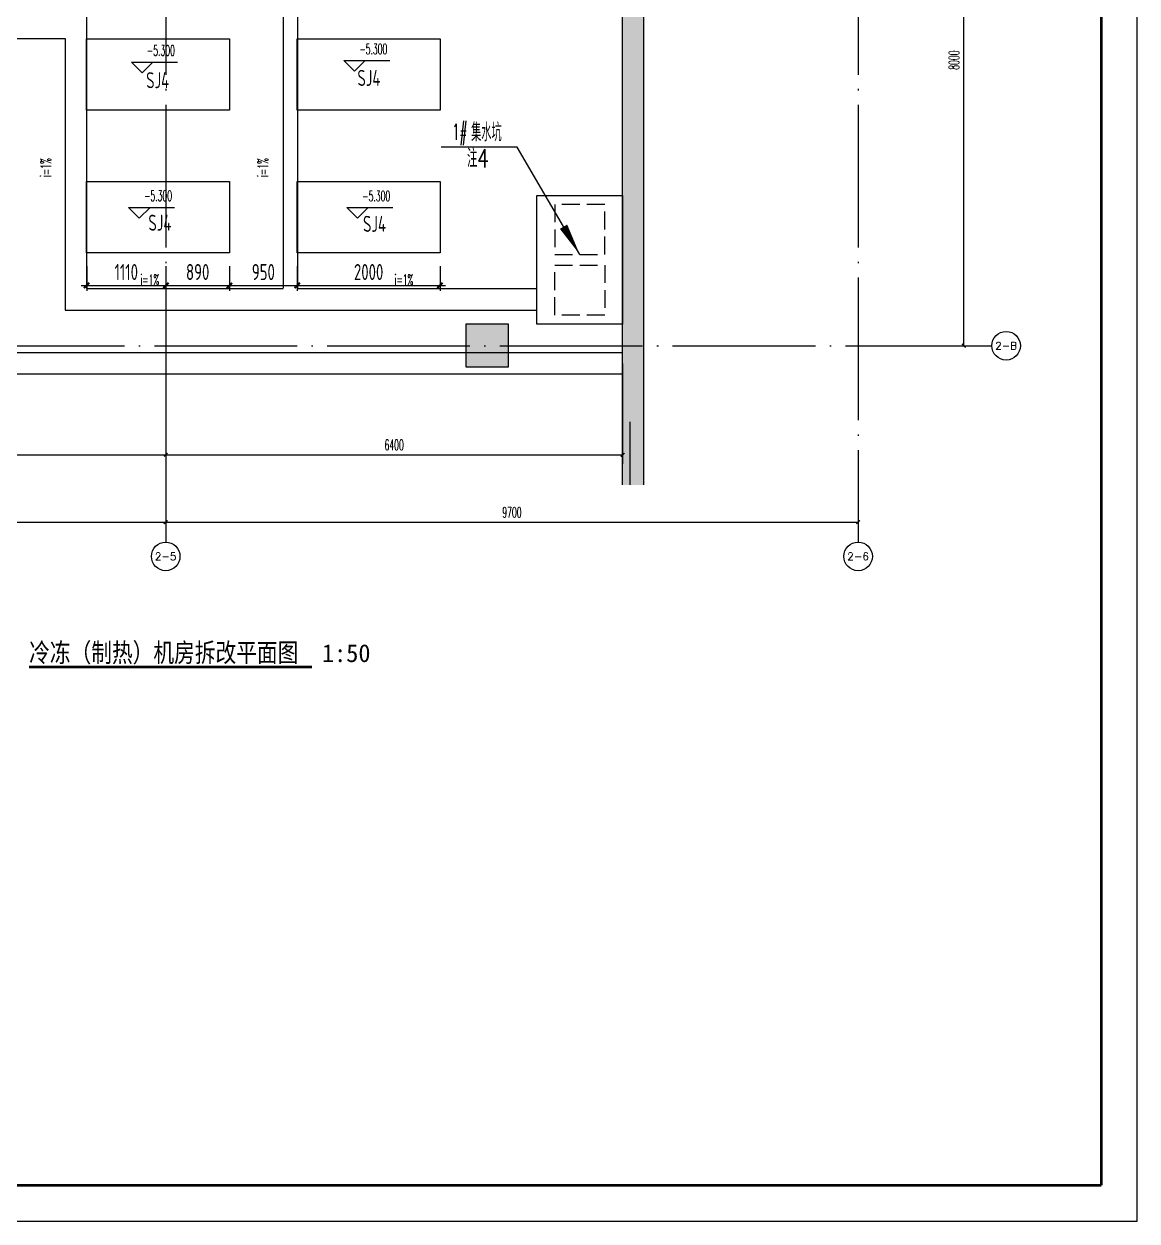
# Model space of a CAD drawing. Extents: x 917265 to 982035, y 334257 to 376307.
# Drawn here: x 931371 to 946965, y 334257 to 351027 of the extents above; entities that cross this region are included whole.
import ezdxf
from ezdxf.enums import TextEntityAlignment as Align

# ---------------------------------------------------------------- set-up
doc = ezdxf.new("R2010")
doc.units = 0
doc.header["$LTSCALE"] = 1000
doc.linetypes.add('DASH', pattern=[0.35, 0.25, -0.1])
doc.linetypes.add('DOTE', pattern=[2.42, 2, -0.2, 0.02, -0.2])
for name, color, linetype in [('ACS_COM', 7, 'Continuous'), ('AXIS', 3, 'Continuous'), ('AXIS_TEXT', 7, 'Continuous'), ('C_BLOCK_', 7, 'Continuous'), ('COLUMN', 9, 'Continuous'), ('DIM_ELEV', 3, 'Continuous'), ('DIM_LEAD', 3, 'Continuous'), ('DIM_SYMB', 3, 'Continuous'), ('DOTE', 1, 'Continuous'), ('PUB_DIM', 3, 'Continuous'), ('PUB_HATCH', 8, 'Continuous'), ('PUB_TEXT', 7, 'Continuous'), ('PUB_TITLE', 4, 'Continuous'), ('WALL', 255, 'Continuous'), ('WINDOW', 2, 'Continuous'), ('ww-看线', 41, 'Continuous'), ('ww-面积', 4, 'Continuous'), ('设备基础及留洞', 7, 'Continuous')]:
    doc.layers.add(name, color=color, linetype=linetype)
doc.layers.add('line', color=7, linetype='Continuous', lineweight=50)
doc.styles.add('-宋体', font='', dxfattribs={"width": 0.8})
doc.styles.add('_TCH_AXIS', font='COMPLEX', dxfattribs={"bigfont": 'GBCBIG'})
doc.styles.add('_TCH_DIM', font='SIMPLEX.shx', dxfattribs={"width": 0.75, "bigfont": 'GBCBIG.shx'})
doc.styles.add('_TCH_DIM_T3', font='SIMPLEX.shx', dxfattribs={"width": 0.529412, "bigfont": 'GBCBIG.shx'})
doc.styles.add('BZTK_仿宋GB2312', font='SIMFANG_0.TTF', dxfattribs={"width": 0.75})
doc.styles.add('TSSD_DIMENSION_T3', font='Tssdeng.shx', dxfattribs={"width": 0.7, "bigfont": 'hztxt.shx'})
doc.styles.add('TSSD_Rein', font='Tssdeng.shx', dxfattribs={"width": 0.7, "bigfont": 'hztxt.shx'})
doc.styles.get('-宋体').set_extended_font_data('SimSun')
doc.dimstyles.new('_TCH_ARCH&&50', dxfattribs={"dimtxt": 148.75, "dimasz": 50, "dimexe": 125, "dimexo": 150, "dimgap": 63.125, "dimtad": 1, "dimdec": 0, "dimzin": 0, "dimdsep": 46, "dimtxsty": '_TCH_DIM_T3', "dimblk": 'ARCHTICK', "dimcen": 0.09, "dimclrt": 7, "dimazin": 2, "dimtfac": 1, "dimtdec": 0, "dimtix": 1, "dimtmove": 2, "dimatfit": 3, "dimfxl": 1, "dimtolj": 1, "dimtzin": 0, "dimarcsym": 0})
doc.dimstyles.new('TSSD_150_150$TCH&&50', dxfattribs={"dimtxt": 225, "dimasz": 75, "dimexe": 75, "dimexo": 187.5, "dimgap": 75, "dimtad": 1, "dimdec": 0, "dimzin": 0, "dimdsep": 46, "dimtxsty": 'TSSD_DIMENSION_T3', "dimblk": 'ARCHTICK', "dimcen": 0, "dimdle": 75, "dimclrt": 7, "dimadec": 0, "dimazin": 0, "dimtfac": 1, "dimtdec": 0, "dimtix": 1, "dimtmove": 2, "dimatfit": 3, "dimfxl": 1, "dimtolj": 1, "dimtzin": 0, "dimarcsym": 0})

# ---------------------------------------------------------------- blocks, each defined once
blk = doc.blocks.new('p1')
at = {"layer": 'WINDOW'}
for p, q in [((0, -1200), (0, 0)), ((0, 0), (1800, 0)), ((1800, 0), (1800, -1200)), ((1800, -1200), (0, -1200))]:
    blk.add_line(p, q, dxfattribs=at)
at = {"layer": 'WINDOW', "linetype": 'DASH'}
for p, q in [((125, -950), (125, -250)), ((125, -250), (825, -250)), ((825, -250), (825, -950)), ((1675, -250), (975, -250)), ((975, -250), (975, -950)), ((1675, -950), (1675, -250)), ((825, -950), (125, -950)), ((975, -950), (1675, -950))]:
    blk.add_line(p, q, dxfattribs=at)
blk = doc.blocks.new('_ArchTick')
at = {"color": 0, "linetype": 'ByBlock', "const_width": 0.4}
blk.add_lwpolyline([(-0.5, -0.5), (0.5, 0.5)], dxfattribs=at)
blk = doc.blocks.new('*D97')
at = {"layer": 'Defpoints', "color": 0, "transparency": 16777216}
for p in [(16534, 2556), (18534, 2556), (18534, 2101)]:
    blk.add_point(p, dxfattribs=at)
at = {"layer": '设备基础及留洞', "color": 0, "lineweight": -2, "transparency": 16777216}
for p, q in [((16534, 2369), (16534, 2026)), ((18534, 2369), (18534, 2026)), ((16459, 2101), (18609, 2101))]:
    blk.add_line(p, q, dxfattribs=at)
at = {"layer": '设备基础及留洞', "color": 0, "lineweight": -2, "transparency": 16777216, "xscale": 75, "yscale": 75, "zscale": 75, "rotation": 180}
blk.add_blockref('_ArchTick', (16534, 2101), dxfattribs=at)
at = {"layer": '设备基础及留洞', "color": 0, "lineweight": -2, "transparency": 16777216, "xscale": 75, "yscale": 75, "zscale": 75}
blk.add_blockref('_ArchTick', (18534, 2101), dxfattribs=at)
at = {"layer": '设备基础及留洞', "color": 7, "transparency": 16777216, "insert": (17534, 2289), "char_height": 225, "attachment_point": 5, "style": 'TSSD_DIMENSION_T3'}
blk.add_mtext('\\A1;2000', dxfattribs=at)
blk = doc.blocks.new('*D98')
at = {"layer": 'Defpoints', "color": 0, "transparency": 16777216}
for p in [(15584, 2556), (16534, 2556), (16534, 2101)]:
    blk.add_point(p, dxfattribs=at)
at = {"layer": '设备基础及留洞', "color": 0, "lineweight": -2, "transparency": 16777216}
for p, q in [((15584, 2369), (15584, 2026)), ((16534, 2369), (16534, 2026)), ((15509, 2101), (16609, 2101))]:
    blk.add_line(p, q, dxfattribs=at)
at = {"layer": '设备基础及留洞', "color": 0, "lineweight": -2, "transparency": 16777216, "xscale": 75, "yscale": 75, "zscale": 75, "rotation": 180}
blk.add_blockref('_ArchTick', (15584, 2101), dxfattribs=at)
at = {"layer": '设备基础及留洞', "color": 0, "lineweight": -2, "transparency": 16777216, "xscale": 75, "yscale": 75, "zscale": 75}
blk.add_blockref('_ArchTick', (16534, 2101), dxfattribs=at)
at = {"layer": '设备基础及留洞', "color": 7, "transparency": 16777216, "insert": (16059, 2289), "char_height": 225, "attachment_point": 5, "style": 'TSSD_DIMENSION_T3'}
blk.add_mtext('\\A1;950', dxfattribs=at)
blk = doc.blocks.new('*D99')
at = {"layer": 'Defpoints', "color": 0, "transparency": 16777216}
for p in [(14694, 2556), (15584, 2556), (15584, 2101)]:
    blk.add_point(p, dxfattribs=at)
at = {"layer": '设备基础及留洞', "color": 0, "lineweight": -2, "transparency": 16777216}
for p, q in [((14694, 2369), (14694, 2026)), ((15584, 2369), (15584, 2026)), ((14619, 2101), (15659, 2101))]:
    blk.add_line(p, q, dxfattribs=at)
at = {"layer": '设备基础及留洞', "color": 0, "lineweight": -2, "transparency": 16777216, "xscale": 75, "yscale": 75, "zscale": 75, "rotation": 180}
blk.add_blockref('_ArchTick', (14694, 2101), dxfattribs=at)
at = {"layer": '设备基础及留洞', "color": 0, "lineweight": -2, "transparency": 16777216, "xscale": 75, "yscale": 75, "zscale": 75}
blk.add_blockref('_ArchTick', (15584, 2101), dxfattribs=at)
at = {"layer": '设备基础及留洞', "color": 7, "transparency": 16777216, "insert": (15139, 2289), "char_height": 225, "attachment_point": 5, "style": 'TSSD_DIMENSION_T3'}
blk.add_mtext('\\A1;890', dxfattribs=at)
blk = doc.blocks.new('*D100')
at = {"layer": 'Defpoints', "color": 0, "transparency": 16777216}
for p in [(13584, 2556), (14694, 2556), (14694, 2101)]:
    blk.add_point(p, dxfattribs=at)
at = {"layer": '设备基础及留洞', "color": 0, "lineweight": -2, "transparency": 16777216}
for p, q in [((13584, 2369), (13584, 2026)), ((14694, 2369), (14694, 2026)), ((13509, 2101), (14769, 2101))]:
    blk.add_line(p, q, dxfattribs=at)
at = {"layer": '设备基础及留洞', "color": 0, "lineweight": -2, "transparency": 16777216, "xscale": 75, "yscale": 75, "zscale": 75, "rotation": 180}
blk.add_blockref('_ArchTick', (13584, 2101), dxfattribs=at)
at = {"layer": '设备基础及留洞', "color": 0, "lineweight": -2, "transparency": 16777216, "xscale": 75, "yscale": 75, "zscale": 75}
blk.add_blockref('_ArchTick', (14694, 2101), dxfattribs=at)
at = {"layer": '设备基础及留洞', "color": 7, "transparency": 16777216, "insert": (14139, 2289), "char_height": 225, "attachment_point": 5, "style": 'TSSD_DIMENSION_T3'}
blk.add_mtext('\\A1;1110', dxfattribs=at)
blk = doc.blocks.new('标准图框_A1_横式')
at = {"color": 7}
for points in [[(841, 594), (0, 594)], [(841, 0), (841, 594)]]:
    blk.add_lwpolyline(points, dxfattribs=at)
at = {"color": 4, "const_width": 0.8}
for points in [[(831, 584), (25, 584)], [(831, 10), (831, 584)]]:
    blk.add_lwpolyline(points, dxfattribs=at)
at = {"style": 'BZTK_仿宋GB2312', "width": 0.75}
for tag, height, p in [('工艺', 2.5, (17.55, 569)), ('总图', 2.5, (17.55, 557)), ('建筑', 2.5, (17.55, 545)), ('结构', 2.5, (17.55, 533)), ('水道', 2.5, (17.55, 521)), ('暖通', 2.5, (17.55, 509)), ('电气', 2.5, (17.55, 497)), ('电信', 2.5, (17.55, 485)), ('热机', 2.5, (17.55, 473)), ('自控', 2.5, (17.55, 461)), ('审定', 3, (781.22, 156.28)), ('总设计师', 3, (782, 148)), ('审核', 3, (782, 140)), ('标审', 3, (782, 132)), ('专业负责人', 3, (782, 124)), ('校核', 3, (782, 116)), ('设计', 3, (782, 108)), ('建筑物号', 3, (801, 69)), ('图名', 3, (801, 55)), ('图号', 3, (801, 41)), ('出图状态', 3, (782, 31)), ('设计阶段', 3, (819.5, 31)), ('版号', 3, (782, 25)), ('专业', 3, (819.5, 25)), ('比例', 3, (782, 19)), ('日期', 3, (819.5, 19)), ('张数', 3, (782, 13)), ('张号', 3, (819.5, 13))]:
    blk.add_attdef(tag, text='', height=height, dxfattribs=at).set_placement(p, align=Align.MIDDLE_CENTER)
at = {"style": 'BZTK_仿宋GB2312', "width": 0.75, "flags": 1}
for tag, p in [('审定签名位置_001', (811.75, 157.58)), ('总设计师签名位置_001', (811.75, 149.58)), ('审核签名位置_001', (811.75, 141.58)), ('标审签名位置_001', (811.75, 133.58)), ('专业负责人签名位置_001', (811.75, 125.58)), ('校核签名位置_001', (811.75, 117.58)), ('设计签名位置_001', (811.75, 109.58))]:
    blk.add_attdef(tag, text='', height=3, dxfattribs=at).set_placement(p, align=Align.TOP_LEFT)
at = {"style": 'BZTK_仿宋GB2312', "width": 0.75}
for tag, p in [('建设单位_001', (801, 98.5)), ('项目名称_001', (801, 84.5))]:
    blk.add_attdef(tag, text='', height=3, dxfattribs=at).set_placement(p, align=Align.TOP_LEFT)
blk = doc.blocks.new('A$C1E6212F9')
at = {"layer": 'C_BLOCK_'}
blk.add_blockref('标准图框_A1_横式', (0, 0), dxfattribs=at)
blk = doc.blocks.new('*D23')
at = {"layer": 'AXIS', "color": 0, "lineweight": -2, "transparency": 16777216}
for p, q in [((922857, 344641), (922857, 343922)), ((933357, 344641), (933357, 343922)), ((922857, 344047), (933357, 344047))]:
    blk.add_line(p, q, dxfattribs=at)
at = {"layer": 'Defpoints', "color": 0, "transparency": 16777216}
for p in [(922857, 344791), (933357, 344791), (933357, 344047)]:
    blk.add_point(p, dxfattribs=at)
at = {"layer": 'AXIS', "color": 0, "lineweight": -2, "transparency": 16777216, "xscale": 50, "yscale": 50, "zscale": 50, "rotation": 180}
blk.add_blockref('_ArchTick', (922857, 344047), dxfattribs=at)
at = {"layer": 'AXIS', "color": 0, "lineweight": -2, "transparency": 16777216, "xscale": 50, "yscale": 50, "zscale": 50}
blk.add_blockref('_ArchTick', (933357, 344047), dxfattribs=at)
at = {"layer": 'AXIS', "color": 7, "transparency": 16777216, "insert": (928107, 344185), "char_height": 148.8, "attachment_point": 5, "style": '_TCH_DIM_T3'}
blk.add_mtext('\\A1;10500', dxfattribs=at)
blk = doc.blocks.new('*D24')
at = {"layer": 'AXIS', "color": 0, "lineweight": -2, "transparency": 16777216}
for p, q in [((933357, 344641), (933357, 343922)), ((943057, 344641), (943057, 343922)), ((933357, 344047), (943057, 344047))]:
    blk.add_line(p, q, dxfattribs=at)
at = {"layer": 'Defpoints', "color": 0, "transparency": 16777216}
for p in [(933357, 344791), (943057, 344791), (943057, 344047)]:
    blk.add_point(p, dxfattribs=at)
at = {"layer": 'AXIS', "color": 0, "lineweight": -2, "transparency": 16777216, "xscale": 50, "yscale": 50, "zscale": 50, "rotation": 180}
blk.add_blockref('_ArchTick', (933357, 344047), dxfattribs=at)
at = {"layer": 'AXIS', "color": 0, "lineweight": -2, "transparency": 16777216, "xscale": 50, "yscale": 50, "zscale": 50}
blk.add_blockref('_ArchTick', (943057, 344047), dxfattribs=at)
at = {"layer": 'AXIS', "color": 7, "transparency": 16777216, "insert": (938207, 344185), "char_height": 148.8, "attachment_point": 5, "style": '_TCH_DIM_T3'}
blk.add_mtext('\\A1;9700', dxfattribs=at)
blk = doc.blocks.new('*D27')
at = {"layer": 'Defpoints', "color": 0, "transparency": 16777216}
for p in [(944062, 354519), (944537, 354519), (944062, 346519)]:
    blk.add_point(p, dxfattribs=at)
at = {"layer": 'PUB_DIM', "color": 0, "lineweight": -2, "transparency": 16777216}
for p, q in [((944212, 354519), (944662, 354519)), ((944537, 346519), (944537, 354519)), ((944212, 346519), (944662, 346519))]:
    blk.add_line(p, q, dxfattribs=at)
at = {"layer": 'PUB_DIM', "color": 0, "lineweight": -2, "transparency": 16777216, "xscale": 50, "yscale": 50, "zscale": 50}
for p, rotation in [((944537, 354519), 90), ((944537, 346519), 270)]:
    blk.add_blockref('_ArchTick', p, dxfattribs=dict(at, rotation=rotation))
at = {"layer": 'PUB_DIM', "color": 7, "transparency": 16777216, "insert": (944400, 350519), "char_height": 148.8, "attachment_point": 5, "rotation": 90, "style": '_TCH_DIM_T3'}
blk.add_mtext('\\A1;8000', dxfattribs=at)
blk = doc.blocks.new('*D44')
at = {"layer": 'Defpoints', "color": 0, "transparency": 16777216}
for p in [(922857, 346419), (933357, 346419), (933357, 344991)]:
    blk.add_point(p, dxfattribs=at)
at = {"layer": 'PUB_DIM', "color": 0, "lineweight": -2, "transparency": 16777216}
for p, q in [((922857, 346269), (922857, 344866)), ((933357, 346269), (933357, 344866)), ((922857, 344991), (933357, 344991))]:
    blk.add_line(p, q, dxfattribs=at)
at = {"layer": 'PUB_DIM', "color": 0, "lineweight": -2, "transparency": 16777216, "xscale": 50, "yscale": 50, "zscale": 50, "rotation": 180}
blk.add_blockref('_ArchTick', (922857, 344991), dxfattribs=at)
at = {"layer": 'PUB_DIM', "color": 0, "lineweight": -2, "transparency": 16777216, "xscale": 50, "yscale": 50, "zscale": 50}
blk.add_blockref('_ArchTick', (933357, 344991), dxfattribs=at)
at = {"layer": 'PUB_DIM', "color": 7, "transparency": 16777216, "insert": (928107, 345129), "char_height": 148.8, "attachment_point": 5, "style": '_TCH_DIM_T3'}
blk.add_mtext('\\A1;10500', dxfattribs=at)
blk = doc.blocks.new('*D45')
at = {"layer": 'Defpoints', "color": 0, "transparency": 16777216}
for p in [(933357, 346419), (939757, 346419), (939757, 344991)]:
    blk.add_point(p, dxfattribs=at)
at = {"layer": 'PUB_DIM', "color": 0, "lineweight": -2, "transparency": 16777216}
for p, q in [((933357, 346269), (933357, 344866)), ((939757, 346269), (939757, 344866)), ((933357, 344991), (939757, 344991))]:
    blk.add_line(p, q, dxfattribs=at)
at = {"layer": 'PUB_DIM', "color": 0, "lineweight": -2, "transparency": 16777216, "xscale": 50, "yscale": 50, "zscale": 50, "rotation": 180}
blk.add_blockref('_ArchTick', (933357, 344991), dxfattribs=at)
at = {"layer": 'PUB_DIM', "color": 0, "lineweight": -2, "transparency": 16777216, "xscale": 50, "yscale": 50, "zscale": 50}
blk.add_blockref('_ArchTick', (939757, 344991), dxfattribs=at)
at = {"layer": 'PUB_DIM', "color": 7, "transparency": 16777216, "insert": (936557, 345129), "char_height": 148.8, "attachment_point": 5, "style": '_TCH_DIM_T3'}
blk.add_mtext('\\A1;6400', dxfattribs=at)
blk = doc.blocks.new('A$C22CB425E')
at = {"layer": '设备基础及留洞'}
for points in [[(13583.9, 5556.5), (15583.9, 5556.5), (15583.9, 4556.5), (13583.9, 4556.5)], [(16533.9, 5556.5), (18533.9, 5556.5), (18533.9, 4556.5), (16533.9, 4556.5)], [(13583.9, 3556.5), (15583.9, 3556.5), (15583.9, 2556.5), (13583.9, 2556.5)], [(16533.9, 3556.5), (18533.9, 3556.5), (18533.9, 2556.5), (16533.9, 2556.5)]]:
    blk.add_lwpolyline(points, close=True, dxfattribs=at)
at = {"layer": '设备基础及留洞', "style": 'TSSD_Rein', "width": 0.7}
for p in [(14578.2, 4797), (17537.8, 4828.4), (14609.6, 2800), (17616.5, 2784.2)]:
    blk.add_text('SJ4', height=225, dxfattribs=at).set_placement(p, align=Align.BOTTOM_CENTER)
at = {"layer": '设备基础及留洞'}
for p1, p2, picture, middle in [((13583.9, 2556.5), (14694.3, 2556.5), '*D100', (14139.1, 2288.9)), ((14694.3, 2556.5), (15583.9, 2556.5), '*D99', (15139.1, 2288.9)), ((15583.9, 2556.5), (16533.9, 2556.5), '*D98', (16058.9, 2288.9)), ((16533.9, 2556.5), (18533.9, 2556.5), '*D97', (17533.9, 2288.9))]:
    dim = blk.add_aligned_dim(p1=p1, p2=p2, distance=-455.1, dimstyle='TSSD_150_150$TCH&&50', dxfattribs=at)
    dim.commit()
    dim.dimension.update_dxf_attribs({"geometry": picture, "text_midpoint": middle})

msp = doc.modelspace()

# ---------------------------------------------------------------- hatches: boundary and pattern name
at = {"layer": 'PUB_HATCH'}
for points in [[(939756.9, 344568.4), (940056.9, 344568.4), (940056.9, 354118.6), (939756.9, 354418.6)], [(937560.5, 346222.8), (938160.5, 346222.8), (938160.5, 346822.8), (937560.5, 346822.8)]]:
    msp.add_hatch(color=256, dxfattribs=at).paths.add_polyline_path(points)

# ---------------------------------------------------------------- linework, layer by layer
at = {"layer": 'AXIS'}
for p, q in [((944061.6, 346518.6), (944930.3, 346518.6)), ((933357, 344678.4), (933357, 343767.5)), ((943057, 344678.4), (943057, 343767.5))]:
    msp.add_line(p, q, dxfattribs=at)
for centre in [(945130.3, 346518.6), (933357, 343567.5), (943057, 343567.5)]:
    msp.add_circle(centre, 200, dxfattribs=at)
at = {"layer": 'COLUMN'}
for p, q in [((937560.5, 346822.8), (937560.5, 346222.8)), ((938160.5, 346822.8), (937560.5, 346822.8)), ((938160.5, 346222.8), (938160.5, 346822.8)), ((937560.5, 346222.8), (938160.5, 346222.8))]:
    msp.add_line(p, q, dxfattribs=at)
at = {"layer": 'DIM_ELEV'}
for p, q in [((936002.6, 350364), (935852.6, 350514)), ((935852.6, 350514), (936497.6, 350514)), ((936002.6, 350364), (936152.6, 350514)), ((933027, 350342.7), (932877, 350492.7)), ((932877, 350492.7), (933522, 350492.7)), ((933027, 350342.7), (933177, 350492.7)), ((932986.9, 348307.5), (932836.9, 348457.5)), ((932836.9, 348457.5), (933481.9, 348457.5)), ((932986.9, 348307.5), (933136.9, 348457.5)), ((936043.6, 348304.6), (935893.6, 348454.6)), ((935893.6, 348454.6), (936538.6, 348454.6)), ((936043.6, 348304.6), (936193.6, 348454.6))]:
    msp.add_line(p, q, dxfattribs=at)
at = {"layer": 'DIM_LEAD'}
for p, q in [((938278.7, 349299.9), (937215.6, 349299.9)), ((939156.9, 347797.8), (938278.7, 349299.9))]:
    msp.add_line(p, q, dxfattribs=at)
msp.add_lwpolyline([(939156.9, 347797.8, 0, 120, 0), (938929.8, 348186.3, 0, 0, 0)], format="xyseb", dxfattribs=at)
at = {"layer": 'DIM_SYMB'}
for points in [[(932074.6, 349517.6, 0, 0, 0), (932074.6, 348907.8, 40, 0, 0), (932074.6, 348757.8, 0, 0, 0)], [(935120.6, 349517.6, 0, 0, 0), (935120.6, 348907.8, 40, 0, 0), (935120.6, 348757.8, 0, 0, 0)], [(932865.4, 347163.1, 0, 0, 0), (933475.3, 347163.1, 40, 0, 0), (933625.3, 347163.1, 0, 0, 0)], [(936428.4, 347163.1, 0, 0, 0), (937035.2, 347163.1, 40, 0, 0), (937185.2, 347163.1, 0, 0, 0)]]:
    msp.add_lwpolyline(points, format="xyseb", dxfattribs=at)
at = {"layer": 'DIM_SYMB', "const_width": 35}
msp.add_lwpolyline([(931443.9, 342017.3), (935405.5, 342017.3)], dxfattribs=at)
at = {"layer": 'DOTE', "linetype": 'DOTE'}
for p, q in [((933357, 371675.7), (933357, 344678.4)), ((943057, 371675.7), (943057, 344678.4)), ((939856.9, 345450.5), (939856.9, 344568.4))]:
    msp.add_line(p, q, dxfattribs=at)
msp.add_lwpolyline([(918678.3, 346518.6), (944061.6, 346518.6)], dxfattribs=at)
at = {"layer": 'line', "color": 5, "linetype": 'ByBlock', "lineweight": -3}
for p, q in [((932249.2, 361374.8), (932249.2, 347318.2)), ((935002.2, 352818.6), (935002.2, 347324.2)), ((935202.2, 352818.6), (935202.2, 347318.6)), ((928749.2, 350823.2), (931949.2, 350823.2)), ((931949.2, 350823.2), (931949.2, 347018.2)), ((932249.2, 347318.2), (935002.2, 347318.2)), ((935202.2, 347318.2), (938556.9, 347318.2)), ((931949.2, 347018.2), (938556.9, 347018.2))]:
    msp.add_line(p, q, dxfattribs=at)
at = {"layer": 'PUB_TITLE'}
msp.add_lwpolyline([(917264.5, 334256.5), (946964.5, 334256.5), (946964.5, 376306.5), (917264.5, 376306.5)], close=True, dxfattribs=at)
at = {"layer": 'WALL'}
for p, q in [((939756.9, 346268.6), (939756.9, 354418.6)), ((940056.9, 346268.6), (940056.9, 354118.6)), ((939756.9, 346418.6), (928457, 346418.6)), ((939756.9, 344568.4), (939756.9, 346268.6)), ((940056.9, 344568.4), (940056.9, 346268.6)), ((939756.9, 346118.6), (928157, 346118.6))]:
    msp.add_line(p, q, dxfattribs=at)
at = {"layer": 'ww-面积', "ltscale": 3}
msp.add_lwpolyline([(940056.9, 344568.4), (940056.9, 354118.6), (943457, 354118.4), (943457, 371675.7)], dxfattribs=at)

# ---------------------------------------------------------------- block references
at = {"layer": 'ACS_COM', "ltscale": 3}
msp.add_blockref('A$C22CB425E', (918665.6, 345262.1), dxfattribs=at)
at = {"layer": 'PUB_TEXT', "xscale": 50, "yscale": 50, "zscale": 50, "rotation": 270}
msp.add_blockref('A$C1E6212F9', (917264.5, 376306.5), dxfattribs=at)
at = {"layer": 'ww-看线', "rotation": 90}
msp.add_blockref('p1', (938556.9, 346822.8), dxfattribs=at)

# ---------------------------------------------------------------- texts
at = {"layer": 'AXIS_TEXT', "color": 7, "style": '_TCH_AXIS'}
for s, height, p, p2 in [('2-B', 101.19, (944978.5, 346468), (945282.1, 346468)), ('2-5', 105.71, (933206, 343514.6), (933508, 343514.6)), ('2-6', 105.71, (942906, 343514.6), (943208, 343514.6))]:
    msp.add_text(s, height=height, dxfattribs=at).set_placement(p, p2, align=Align.FIT)
at = {"layer": 'PUB_TEXT', "color": 7}
for s, height, style, width, p in [('-5.300', 148.75, '_TCH_DIM', 0.529412, (933094.5, 350580.2)), ('-5.300', 148.75, '_TCH_DIM', 0.529412, (936070.1, 350601.5)), ('-5.300', 148.75, '_TCH_DIM', 0.529412, (933054.4, 348545)), ('-5.300', 148.75, '_TCH_DIM', 0.529412, (936111.1, 348542.1)), ('冷冻（制热）机房拆改平面图', 265.823, '-宋体', 0.8, (931443.9, 342087.3))]:
    msp.add_text(s, height=height, dxfattribs=dict(at, style=style, width=width)).set_placement(p)
at = {"layer": 'PUB_TEXT', "style": '_TCH_DIM'}
for s, height, width, p in [('1#', 223.12, 0.529412, (937372, 349403.8)), ('集水坑', 253.19, 0.75, (937635.7, 349382.2)), ('注4', 253.19, 0.75, (937578.6, 349017.6)), ('i=1%', 148.75, 0.529412, (933002.5, 347370.1)), ('i=1%', 148.75, 0.529412, (936562.4, 347370.1))]:
    msp.add_text(s, height=height, dxfattribs=dict(at, width=width)).set_placement(p)
at = {"layer": 'PUB_TEXT', "style": '_TCH_DIM', "width": 0.529412}
for p in [(931750.5, 348882.7), (934793.5, 348882.7)]:
    msp.add_text('i=1%', height=148.75, rotation=90, dxfattribs=at).set_placement(p)
at = {"layer": 'PUB_TEXT', "color": 7}
msp.add_text('1:50', height=250, dxfattribs=at).set_placement((935545.5, 342087.3))

# ---------------------------------------------------------------- dimensions: what is measured, and where the dimension line sits
at = {"layer": 'AXIS'}
for p1, p2, picture, middle in [((922857, 344790.9), (933357, 344790.9), '*D23', (928107, 344184.7)), ((933357, 344790.9), (943057, 344790.9), '*D24', (938207, 344184.7))]:
    dim = msp.add_aligned_dim(p1=p1, p2=p2, distance=-743.7, dimstyle='_TCH_ARCH&&50', dxfattribs=at)
    dim.commit()
    dim.dimension.update_dxf_attribs({"geometry": picture, "text_midpoint": middle})
at = {"layer": 'PUB_DIM'}
for p1, p2, distance, picture, middle in [((944061.6, 346518.6), (944061.6, 354518.6), -475.8, '*D27', (944399.9, 350518.6)), ((922857, 346418.6), (933357, 346418.6), -1427.5, '*D44', (928107, 345128.5)), ((933357, 346418.6), (939756.9, 346418.6), -1427.5, '*D45', (936557, 345128.5))]:
    dim = msp.add_aligned_dim(p1=p1, p2=p2, distance=distance, dimstyle='_TCH_ARCH&&50', dxfattribs=at)
    dim.commit()
    dim.dimension.update_dxf_attribs({"geometry": picture, "text_midpoint": middle})

doc.saveas('drawing.dxf')
